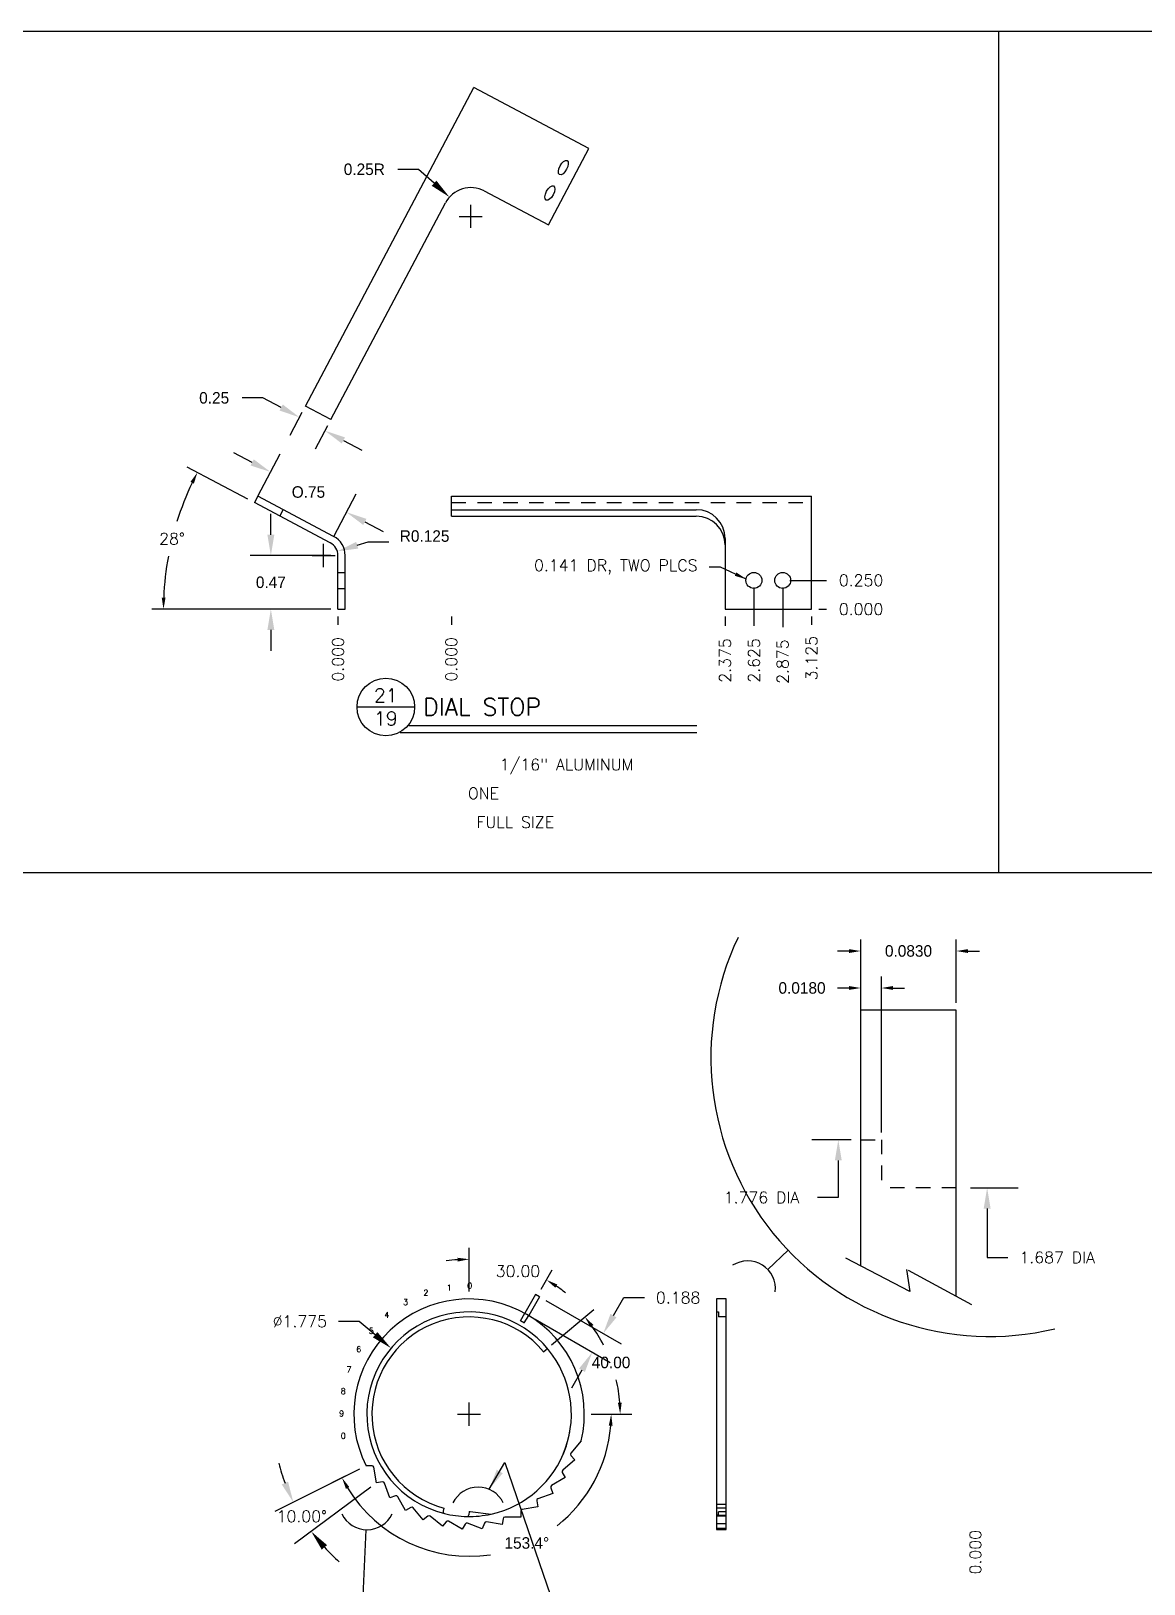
# Model space of a CAD drawing. Extents: x 0 to 33, y -2.3 to 21.
# Drawn here: x 13.04 to 22.7, y 7.53 to 21 of the extents above; entities that cross this region are included whole.
import ezdxf
from ezdxf.enums import TextEntityAlignment as Align

# ---------------------------------------------------------------- set-up
doc = ezdxf.new("R2010")
doc.units = 0
doc.header["$MEASUREMENT"] = 0
doc.linetypes.add('HIDDEN2', pattern=[0.1875, 0.125, -0.0625])
doc.linetypes.add('PHANTOM2', pattern=[1.25, 0.625, -0.125, 0.125, -0.125, 0.125, -0.125])
doc.layers.get('0').update_dxf_attribs({"linetype": 'CONTINUOUS'})
doc.layers.get('DEFPOINTS').update_dxf_attribs({"linetype": 'CONTINUOUS'})
for name, color, linetype in [('BORDER', 5, 'CONTINUOUS'), ('DIM', 1, 'CONTINUOUS'), ('HATCH', 2, 'CONTINUOUS'), ('HIDDEN2', 6, 'HIDDEN2'), ('NFSECTION', 6, 'PHANTOM2'), ('OBJECT', 3, 'CONTINUOUS'), ('TEXT', 1, 'CONTINUOUS')]:
    doc.layers.add(name, color=color, linetype=linetype)
doc.styles.add('ROMANS', font='romans')
doc.styles.add('SIMPLEX', font='SIMPLEX')
doc.dimstyles.get("Standard").update_dxf_attribs({"dimtxt": 0.1, "dimasz": 0.1, "dimexe": 0.1, "dimexo": 0.063, "dimgap": 0.1, "dimtad": 0, "dimtih": 1, "dimtoh": 1, "dimdec": 3, "dimlfac": 0.1, "dimzin": 0, "dimdsep": 46, "dimtxsty": 'SIMPLEX', "dimcen": 0.05, "dimclrd": 1, "dimclre": 1, "dimclrt": 1, "dimadec": 0, "dimazin": 0, "dimtfac": 0.8, "dimtdec": 3, "dimtofl": 0, "dimtmove": 2, "dimatfit": 3, "dimfxl": 1, "dimtolj": 1, "dimtzin": 0, "dimarcsym": 0})
doc.dimstyles.new('STANDARD$2', dxfattribs={"dimtxt": 0.1, "dimasz": 0.1, "dimexe": 0.1, "dimexo": 0.063, "dimgap": 0.1, "dimtad": 0, "dimtih": 1, "dimtoh": 1, "dimdec": 3, "dimzin": 0, "dimdsep": 46, "dimtxsty": 'SIMPLEX', "dimcen": 0.05, "dimclrd": 1, "dimclre": 1, "dimclrt": 1, "dimadec": 3, "dimazin": 0, "dimtfac": 0.8, "dimtdec": 3, "dimtofl": 0, "dimtmove": 2, "dimatfit": 3, "dimfxl": 1, "dimtolj": 1, "dimtzin": 0, "dimarcsym": 0})
doc.dimstyles.new('STANDARD$6', dxfattribs={"dimtxt": 0.1, "dimasz": 0.1, "dimexe": 0.1, "dimexo": 0.063, "dimgap": 0.1, "dimtad": 0, "dimtih": 1, "dimtoh": 1, "dimdec": 3, "dimzin": 0, "dimdsep": 46, "dimtxsty": 'SIMPLEX', "dimcen": 0.05, "dimclrd": 1, "dimclre": 1, "dimclrt": 1, "dimadec": 0, "dimazin": 0, "dimtfac": 0.8, "dimtdec": 3, "dimtofl": 0, "dimtmove": 2, "dimatfit": 3, "dimfxl": 1, "dimtolj": 1, "dimtzin": 0, "dimarcsym": 0})
doc.dimstyles.new('STANDARD$7', dxfattribs={"dimtxt": 0.1, "dimasz": 0.1, "dimexe": 0.1, "dimexo": 0.063, "dimgap": 0.1, "dimtad": 0, "dimtih": 1, "dimtoh": 1, "dimdec": 3, "dimzin": 0, "dimdsep": 46, "dimtxsty": 'SIMPLEX', "dimcen": 0.05, "dimclrd": 1, "dimclre": 1, "dimclrt": 1, "dimadec": 0, "dimazin": 0, "dimtfac": 0.8, "dimtdec": 3, "dimtofl": 0, "dimtmove": 2, "dimatfit": 3, "dimfxl": 1, "dimtolj": 1, "dimtzin": 0, "dimarcsym": 0})

# ---------------------------------------------------------------- blocks, each defined once
blk = doc.blocks.new('*D35')
at = {"color": 1, "linetype": 'ByBlock', "transparency": 16777216}
for p, q in [((17.898, 9.001), (18.172, 9.001)), ((15.888, 8.525), (15.647, 8.404))]:
    blk.add_line(p, q, dxfattribs=at)
for start, end in [(308.2901, 355.3514), (211.2469, 278.6276)]:
    blk.add_arc((16.839, 9.001), 1.233, start, end, dxfattribs=at)
for points in [[(18.051, 8.902), (18.084, 8.9), (18.072, 9.001)], [(15.77, 8.353), (15.799, 8.369), (15.736, 8.449)]]:
    blk.add_solid(points, dxfattribs=at)
at = {"layer": 'DEFPOINTS', "color": 0, "linetype": 'ByBlock', "transparency": 16777216}
for p in [(16.839, 9.001), (16.839, 9.001), (17.835, 9.001), (15.945, 8.553), (16.577, 7.796)]:
    blk.add_point(p, dxfattribs=at)
at = {"color": 1, "linetype": 'ByBlock', "transparency": 16777216, "insert": (17.34, 7.883), "char_height": 0.1, "attachment_point": 5}
blk.add_mtext('\\A1;{153.4°}', dxfattribs=at)
blk = doc.blocks.new('*D6')
at = {"color": 1, "linetype": 'ByBlock', "transparency": 16777216}
for p, q in [((50.541, 8.525), (49.805, 8.157)), ((50.638, 8.367), (49.977, 7.877))]:
    blk.add_line(p, q, dxfattribs=at)
for start, end in [(194.476, 200.5228), (222.6163, 228.663)]:
    blk.add_arc((51.492, 9.001), 1.706, start, end, dxfattribs=at)
for points in [[(49.921, 8.415), (49.866, 8.391), (49.966, 8.238)], [(50.213, 7.826), (50.259, 7.865), (50.121, 7.984)]]:
    blk.add_solid(points, dxfattribs=at)
at = {"layer": 'DEFPOINTS', "color": 0, "linetype": 'ByBlock', "transparency": 16777216}
for p in [(51.492, 9.001), (51.492, 9.001), (50.597, 8.554), (50.689, 8.405), (50.013, 8.15)]:
    blk.add_point(p, dxfattribs=at)
at = {"color": 1, "linetype": 'ByBlock', "transparency": 16777216, "style": 'SIMPLEX'}
blk.add_text('10.00%%d', height=0.1, dxfattribs=at).set_placement((50.04, 8.114), align=Align.MIDDLE_CENTER)
blk = doc.blocks.new('*D4')
at = {"color": 1, "linetype": 'ByBlock', "transparency": 16777216}
for p, q in [((50.539, 9.806), (50.359, 9.806)), ((50.676, 9.69), (50.539, 9.806)), ((51.492, 8.901), (51.492, 9.101)), ((51.392, 9.001), (51.592, 9.001))]:
    blk.add_line(p, q, dxfattribs=at)
blk.add_solid([(50.657, 9.667), (50.696, 9.713), (50.814, 9.574)], dxfattribs=at)
at = {"layer": 'DEFPOINTS', "color": 0, "linetype": 'ByBlock', "transparency": 16777216}
for p in [(50.814, 9.574), (52.169, 8.428)]:
    blk.add_point(p, dxfattribs=at)
at = {"color": 1, "linetype": 'ByBlock', "transparency": 16777216, "style": 'SIMPLEX'}
blk.add_text('%%c1.775', height=0.1, dxfattribs=at).set_placement((50.023, 9.806), align=Align.MIDDLE_CENTER)
blk = doc.blocks.new('*D41')
at = {"color": 1, "linetype": 'ByBlock', "transparency": 16777216}
for p, q in [((17.555, 9.602), (17.92, 9.908)), ((17.921, 9.001), (18.25, 9.001))]:
    blk.add_line(p, q, dxfattribs=at)
for start, end in [(27.1532, 35.631), (4.3689, 13.1599)]:
    blk.add_arc((16.839, 9.001), 1.312, start, end, dxfattribs=at)
for points in [[(17.892, 9.755), (17.918, 9.775), (17.844, 9.844)], [(18.163, 9.101), (18.13, 9.1), (18.15, 9.001)]]:
    blk.add_solid(points, dxfattribs=at)
at = {"layer": 'DEFPOINTS', "color": 0, "linetype": 'ByBlock', "transparency": 16777216}
for p in [(17.485, 9.543), (17.507, 9.561), (18.115, 9.303), (16.939, 9.001), (17.858, 9.001)]:
    blk.add_point(p, dxfattribs=at)
at = {"color": 1, "linetype": 'ByBlock', "transparency": 16777216, "insert": (18.071, 9.449), "char_height": 0.1, "attachment_point": 5}
blk.add_mtext('\\A1;{40.00}', dxfattribs=at)
blk = doc.blocks.new('*D5')
at = {"color": 1, "linetype": 'ByBlock', "transparency": 16777216}
for p, q in [((52.157, 9.988), (52.811, 9.61)), ((52.745, 9.856), (52.835, 10.012)), ((52.835, 10.012), (53.015, 10.012)), ((52.064, 9.825), (52.717, 9.448)), ((52.471, 9.382), (52.381, 9.226))]:
    blk.add_line(p, q, dxfattribs=at)
for points in [[(52.719, 9.871), (52.771, 9.841), (52.655, 9.7)], [(52.446, 9.397), (52.497, 9.367), (52.561, 9.538)]]:
    blk.add_solid(points, dxfattribs=at)
at = {"layer": 'DEFPOINTS', "color": 0, "linetype": 'ByBlock', "transparency": 16777216}
for p in [(52.103, 10.019), (52.009, 9.857), (52.655, 9.7)]:
    blk.add_point(p, dxfattribs=at)
at = {"color": 1, "linetype": 'ByBlock', "transparency": 16777216, "style": 'SIMPLEX'}
blk.add_text('0.188', height=0.1, dxfattribs=at).set_placement((53.306, 10.012), align=Align.MIDDLE_CENTER)
blk = doc.blocks.new('*D42')
at = {"color": 1, "linetype": 'ByBlock', "transparency": 16777216}
for p, q in [((16.839, 10.064), (16.839, 10.445)), ((17.464, 10.084), (17.561, 10.252))]:
    blk.add_line(p, q, dxfattribs=at)
for start, end in [(94.2626, 98.5251), (51.4749, 55.7374)]:
    blk.add_arc((16.839, 9.001), 1.344, start, end, dxfattribs=at)
for points in [[(16.738, 10.358), (16.739, 10.325), (16.839, 10.345)], [(17.587, 10.098), (17.605, 10.126), (17.511, 10.165)]]:
    blk.add_solid(points, dxfattribs=at)
at = {"layer": 'DEFPOINTS', "color": 0, "linetype": 'ByBlock', "transparency": 16777216}
for p in [(17.072, 10.325), (16.839, 10.001), (17.432, 10.029), (16.839, 9.001), (16.839, 9.001)]:
    blk.add_point(p, dxfattribs=at)
at = {"color": 1, "linetype": 'ByBlock', "transparency": 16777216, "insert": (17.263, 10.242), "char_height": 0.1, "attachment_point": 5, "style": 'SIMPLEX'}
blk.add_mtext('\\A1;30.00', dxfattribs=at)
blk = doc.blocks.new('P-TITLE')
at = {"layer": 'OBJECT'}
for p, q in [((-1.562, -0.638), (-1.062, -0.638)), ((-1.113, -0.8), (1.387, -0.8)), ((1.387, -0.862), (-1.188, -0.862))]:
    blk.add_line(p, q, dxfattribs=at)
blk.add_circle((-1.312, -0.638), 0.25, dxfattribs=at)
at = {"layer": 'OBJECT', "style": 'ROMANS'}
for tag, p in [('NO.', (-1.312, -0.538)), ('PAGE', (-1.312, -0.738))]:
    blk.add_attdef(tag, text='', height=0.12, dxfattribs=at).set_placement(p, align=Align.MIDDLE)
for tag, p, height in [('DESCRIPTION', (-0.988, -0.712), 0.15), ('MATERIAL', (-0.325, -1.188), 0.1), ('#_REQUIRED', (-0.6, -1.438), 0.1), ('SCALE', (-0.525, -1.688), 0.1)]:
    blk.add_attdef(tag, p, '', height=height, dxfattribs=at)
at = {"layer": 'OBJECT', "style": 'ROMANS', "flags": 2}
for tag, p in [('MATERIAL:', (-1.163, -1.188)), ('REQD:', (-1.163, -1.438)), ('SCALE:', (-1.163, -1.688))]:
    blk.add_attdef(tag, p, '', height=0.1, dxfattribs=at)
blk = doc.blocks.new('*D23')
at = {"color": 1, "linetype": 'ByBlock', "transparency": 16777216}
blk.add_line((29.033, 25.955), (29.033, 25.613), dxfattribs=at)
at = {"layer": 'DEFPOINTS', "color": 0, "linetype": 'ByBlock', "transparency": 16777216}
for p in [(29.033, 26.018), (26.158, 25.768), (29.033, 25.613)]:
    blk.add_point(p, dxfattribs=at)
at = {"color": 1, "linetype": 'ByBlock', "transparency": 16777216, "insert": (29.033, 25.313), "char_height": 0.1, "attachment_point": 5, "rotation": 90, "style": 'SIMPLEX'}
blk.add_mtext('\\A1;2.875', dxfattribs=at)
blk = doc.blocks.new('*D22')
at = {"color": 1, "linetype": 'ByBlock', "transparency": 16777216}
blk.add_line((28.783, 25.955), (28.783, 25.623), dxfattribs=at)
at = {"layer": 'DEFPOINTS', "color": 0, "linetype": 'ByBlock', "transparency": 16777216}
for p in [(28.783, 26.018), (26.158, 25.768), (28.783, 25.623)]:
    blk.add_point(p, dxfattribs=at)
at = {"color": 1, "linetype": 'ByBlock', "transparency": 16777216, "insert": (28.783, 25.323), "char_height": 0.1, "attachment_point": 5, "rotation": 90, "style": 'SIMPLEX'}
blk.add_mtext('\\A1;2.625', dxfattribs=at)
blk = doc.blocks.new('*D15')
at = {"color": 1, "linetype": 'ByBlock', "transparency": 16777216}
blk.add_line((29.047, 25.768), (29.114, 25.768), dxfattribs=at)
at = {"layer": 'DEFPOINTS', "color": 0, "linetype": 'ByBlock', "transparency": 16777216}
for p in [(25.859, 25.768), (28.984, 25.768), (29.114, 25.768)]:
    blk.add_point(p, dxfattribs=at)
at = {"color": 1, "linetype": 'ByBlock', "transparency": 16777216, "insert": (29.414, 25.768), "char_height": 0.1, "attachment_point": 5, "style": 'SIMPLEX'}
blk.add_mtext('\\A1;0.000', dxfattribs=at)
blk = doc.blocks.new('*D16')
at = {"color": 1, "linetype": 'ByBlock', "transparency": 16777216}
blk.add_line((28.797, 26.018), (29.114, 26.018), dxfattribs=at)
at = {"layer": 'DEFPOINTS', "color": 0, "linetype": 'ByBlock', "transparency": 16777216}
for p in [(28.734, 26.018), (29.114, 26.018), (25.859, 25.768)]:
    blk.add_point(p, dxfattribs=at)
at = {"color": 1, "linetype": 'ByBlock', "transparency": 16777216, "insert": (29.414, 26.018), "char_height": 0.1, "attachment_point": 5, "style": 'SIMPLEX'}
blk.add_mtext('\\A1;0.250', dxfattribs=at)
blk = doc.blocks.new('*D18')
at = {"color": 1, "linetype": 'ByBlock', "transparency": 16777216}
blk.add_line((28.234, 25.705), (28.234, 25.623), dxfattribs=at)
at = {"layer": 'DEFPOINTS', "color": 0, "linetype": 'ByBlock', "transparency": 16777216}
for p in [(25.859, 25.768), (28.234, 25.768), (28.234, 25.623)]:
    blk.add_point(p, dxfattribs=at)
at = {"color": 1, "linetype": 'ByBlock', "transparency": 16777216, "insert": (28.234, 25.323), "char_height": 0.1, "attachment_point": 5, "rotation": 90, "style": 'SIMPLEX'}
blk.add_mtext('\\A1;2.375', dxfattribs=at)
blk = doc.blocks.new('*D19')
at = {"color": 1, "linetype": 'ByBlock', "transparency": 16777216}
blk.add_line((28.984, 25.705), (28.984, 25.633), dxfattribs=at)
at = {"layer": 'DEFPOINTS', "color": 0, "linetype": 'ByBlock', "transparency": 16777216}
for p in [(25.859, 25.768), (28.984, 25.768), (28.984, 25.633)]:
    blk.add_point(p, dxfattribs=at)
at = {"color": 1, "linetype": 'ByBlock', "transparency": 16777216, "insert": (28.984, 25.343), "char_height": 0.1, "attachment_point": 5, "rotation": 90, "style": 'SIMPLEX'}
blk.add_mtext('\\A1;3.125', dxfattribs=at)
blk = doc.blocks.new('*D21')
at = {"color": 1, "linetype": 'ByBlock', "transparency": 16777216}
for p, q in [((25.048, 26.134), (25.048, 26.334)), ((25.34, 26.323), (25.436, 26.352)), ((25.436, 26.352), (25.616, 26.352)), ((24.948, 26.234), (25.148, 26.234))]:
    blk.add_line(p, q, dxfattribs=at)
blk.add_solid([(25.331, 26.351), (25.349, 26.294), (25.168, 26.27)], dxfattribs=at)
at = {"layer": 'DEFPOINTS', "color": 0, "linetype": 'ByBlock', "transparency": 16777216}
for p in [(25.168, 26.27), (25.048, 26.234)]:
    blk.add_point(p, dxfattribs=at)
at = {"color": 1, "linetype": 'ByBlock', "transparency": 16777216, "insert": (25.925, 26.402), "char_height": 0.1, "attachment_point": 5}
blk.add_mtext('\\A1;R0.125', dxfattribs=at)
blk = doc.blocks.new('*D24')
at = {"color": 1, "linetype": 'ByBlock', "transparency": 16777216}
for p, q in [((24.591, 26.414), (24.591, 26.594)), ((25.11, 26.234), (24.411, 26.234)), ((25.11, 25.768), (24.411, 25.768)), ((24.591, 25.588), (24.591, 25.408))]:
    blk.add_line(p, q, dxfattribs=at)
for points in [[(24.561, 26.414), (24.621, 26.414), (24.591, 26.234)], [(24.561, 25.588), (24.621, 25.588), (24.591, 25.768)]]:
    blk.add_solid(points, dxfattribs=at)
at = {"layer": 'DEFPOINTS', "color": 0, "linetype": 'ByBlock', "transparency": 16777216}
for p in [(25.173, 26.234), (24.591, 25.768), (25.173, 25.768)]:
    blk.add_point(p, dxfattribs=at)
at = {"color": 1, "linetype": 'ByBlock', "transparency": 16777216, "insert": (24.591, 26.001), "char_height": 0.1, "attachment_point": 5}
blk.add_mtext('\\A1;{0.47}', dxfattribs=at)
blk = doc.blocks.new('*D20')
at = {"color": 1, "linetype": 'ByBlock', "transparency": 16777216}
blk.add_line((25.173, 25.705), (25.173, 25.633), dxfattribs=at)
at = {"layer": 'DEFPOINTS', "color": 0, "linetype": 'ByBlock', "transparency": 16777216}
for p in [(25.173, 25.768), (25.173, 25.768), (25.173, 25.633)]:
    blk.add_point(p, dxfattribs=at)
at = {"color": 1, "linetype": 'ByBlock', "transparency": 16777216, "insert": (25.173, 25.333), "char_height": 0.1, "attachment_point": 5, "rotation": 90, "style": 'SIMPLEX'}
blk.add_mtext('\\A1;0.000', dxfattribs=at)
blk = doc.blocks.new('*D14')
at = {"color": 1, "linetype": 'ByBlock', "transparency": 16777216}
for p, q in [((24.392, 26.722), (23.865, 27.001)), ((25.11, 25.768), (23.559, 25.768))]:
    blk.add_line(p, q, dxfattribs=at)
for start, end in [(154.3933, 162.5502), (169.5328, 177.7425)]:
    blk.add_arc((26.197, 25.768), 2.538, start, end, dxfattribs=at)
for points in [[(23.893, 26.872), (23.923, 26.857), (23.953, 26.954)], [(23.677, 25.868), (23.644, 25.868), (23.659, 25.768)]]:
    blk.add_solid(points, dxfattribs=at)
at = {"layer": 'DEFPOINTS', "color": 0, "linetype": 'ByBlock', "transparency": 16777216}
for p in [(24.448, 26.693), (23.791, 26.576), (25.107, 26.344), (25.173, 25.768), (25.236, 25.768)]:
    blk.add_point(p, dxfattribs=at)
at = {"color": 1, "linetype": 'ByBlock', "transparency": 16777216, "insert": (23.733, 26.379), "char_height": 0.1, "attachment_point": 5, "style": 'SIMPLEX'}
blk.add_mtext('\\A1;28°', dxfattribs=at)
blk = doc.blocks.new('*D27')
at = {"color": 1, "linetype": 'ByBlock', "transparency": 16777216}
for p, q in [((24.521, 27.601), (24.341, 27.601)), ((24.68, 27.517), (24.521, 27.601)), ((24.861, 27.475), (24.755, 27.274)), ((25.083, 27.358), (24.976, 27.157)), ((25.22, 27.232), (25.379, 27.148))]:
    blk.add_line(p, q, dxfattribs=at)
for points in [[(24.694, 27.544), (24.666, 27.491), (24.839, 27.433)], [(25.234, 27.259), (25.206, 27.206), (25.06, 27.316)]]:
    blk.add_solid(points, dxfattribs=at)
at = {"layer": 'DEFPOINTS', "color": 0, "linetype": 'ByBlock', "transparency": 16777216}
for p in [(24.891, 27.531), (24.839, 27.433), (25.112, 27.414)]:
    blk.add_point(p, dxfattribs=at)
at = {"color": 1, "linetype": 'ByBlock', "transparency": 16777216, "insert": (24.099, 27.601), "char_height": 0.1, "attachment_point": 5}
blk.add_mtext('\\A1;{0.25}', dxfattribs=at)
blk = doc.blocks.new('*D25')
at = {"color": 1, "linetype": 'ByBlock', "transparency": 16777216}
for p, q in [((24.429, 27.042), (24.27, 27.126)), ((24.477, 26.748), (24.672, 27.117)), ((25.136, 26.4), (25.331, 26.769)), ((25.406, 26.525), (25.565, 26.441))]:
    blk.add_line(p, q, dxfattribs=at)
for points in [[(24.443, 27.068), (24.415, 27.015), (24.588, 26.958)], [(25.42, 26.552), (25.392, 26.499), (25.247, 26.609)]]:
    blk.add_solid(points, dxfattribs=at)
at = {"layer": 'DEFPOINTS', "color": 0, "linetype": 'ByBlock', "transparency": 16777216}
for p in [(24.588, 26.958), (24.448, 26.693), (25.107, 26.344)]:
    blk.add_point(p, dxfattribs=at)
at = {"color": 1, "linetype": 'ByBlock', "transparency": 16777216, "insert": (24.917, 26.784), "char_height": 0.1, "attachment_point": 5}
blk.add_mtext('\\A1;{O.75}', dxfattribs=at)
blk = doc.blocks.new('*D17')
at = {"color": 1, "linetype": 'ByBlock', "transparency": 16777216}
blk.add_line((25.859, 25.705), (25.859, 25.633), dxfattribs=at)
at = {"layer": 'DEFPOINTS', "color": 0, "linetype": 'ByBlock', "transparency": 16777216}
for p in [(25.859, 25.768), (25.859, 25.768), (25.859, 25.633)]:
    blk.add_point(p, dxfattribs=at)
at = {"color": 1, "linetype": 'ByBlock', "transparency": 16777216, "insert": (25.859, 25.333), "char_height": 0.1, "attachment_point": 5, "rotation": 90, "style": 'SIMPLEX'}
blk.add_mtext('\\A1;0.000', dxfattribs=at)
blk = doc.blocks.new('*D26')
at = {"color": 1, "linetype": 'ByBlock', "transparency": 16777216}
for p, q in [((25.873, 29.584), (25.693, 29.584)), ((26.007, 29.464), (25.873, 29.584)), ((26.326, 29.076), (26.326, 29.276)), ((26.226, 29.176), (26.426, 29.176))]:
    blk.add_line(p, q, dxfattribs=at)
blk.add_solid([(26.027, 29.486), (25.987, 29.441), (26.141, 29.343)], dxfattribs=at)
at = {"layer": 'DEFPOINTS', "color": 0, "linetype": 'ByBlock', "transparency": 16777216}
for p in [(26.141, 29.343), (26.326, 29.176)]:
    blk.add_point(p, dxfattribs=at)
at = {"color": 1, "linetype": 'ByBlock', "transparency": 16777216, "insert": (25.402, 29.584), "char_height": 0.1, "attachment_point": 5}
blk.add_mtext('\\A1;{0.25R}', dxfattribs=at)
blk = doc.blocks.new('*D45')
at = {"color": 1, "linetype": 'ByBlock', "transparency": 16777216}
for p, q in [((20.237, 11.445), (20.237, 12.798)), ((20.417, 11.445), (20.417, 12.798)), ((20.137, 12.698), (20.037, 12.698)), ((20.517, 12.698), (20.617, 12.698))]:
    blk.add_line(p, q, dxfattribs=at)
for points in [[(20.137, 12.715), (20.137, 12.682), (20.237, 12.698)], [(20.517, 12.715), (20.517, 12.682), (20.417, 12.698)]]:
    blk.add_solid(points, dxfattribs=at)
at = {"layer": 'DEFPOINTS', "color": 0, "linetype": 'ByBlock', "transparency": 16777216}
for p in [(20.237, 12.698), (20.237, 11.382), (20.417, 11.382)]:
    blk.add_point(p, dxfattribs=at)
at = {"color": 1, "linetype": 'ByBlock', "transparency": 16777216, "insert": (19.728, 12.698), "char_height": 0.1, "attachment_point": 5}
blk.add_mtext('\\A1;0.0180', dxfattribs=at)
blk = doc.blocks.new('*D46')
at = {"color": 1, "linetype": 'ByBlock', "transparency": 16777216}
for p, q in [((20.237, 12.57), (20.237, 13.119)), ((21.067, 12.57), (21.067, 13.119)), ((20.137, 13.019), (20.037, 13.019)), ((21.167, 13.019), (21.267, 13.019))]:
    blk.add_line(p, q, dxfattribs=at)
for points in [[(20.137, 13.035), (20.137, 13.002), (20.237, 13.019)], [(21.167, 13.035), (21.167, 13.002), (21.067, 13.019)]]:
    blk.add_solid(points, dxfattribs=at)
at = {"layer": 'DEFPOINTS', "color": 0, "linetype": 'ByBlock', "transparency": 16777216}
for p in [(21.067, 13.019), (20.237, 12.507), (21.067, 12.507)]:
    blk.add_point(p, dxfattribs=at)
at = {"color": 1, "linetype": 'ByBlock', "transparency": 16777216, "insert": (20.652, 13.019), "char_height": 0.1, "attachment_point": 5}
blk.add_mtext('\\A1;0.0830', dxfattribs=at)
blk = doc.blocks.new('JUNK')
at = {"layer": 'HIDDEN2'}
blk.add_line((26.1577, 26.6926), (29.2827, 26.6926), dxfattribs=at)
at = {"layer": 'OBJECT'}
for p, q in [((24.8909, 27.5308), (26.3514, 30.2935)), ((27.3493, 29.7659), (26.3514, 30.2935)), ((26.9988, 29.1029), (27.3493, 29.7659)), ((26.4431, 29.3966), (26.9988, 29.1029)), ((25.1121, 27.4138), (26.1052, 29.2925)), ((25.1121, 27.4138), (24.8909, 27.5308)), ((24.4769, 26.7479), (24.4477, 26.6926)), ((25.1066, 26.3443), (24.4477, 26.6926)), ((25.1358, 26.3995), (24.4769, 26.7479)), ((26.1577, 26.7479), (29.2827, 26.7479)), ((26.1577, 26.7479), (29.2827, 26.7479)), ((26.1577, 26.5758), (26.1577, 26.7479)), ((29.2827, 25.7679), (29.2827, 26.7479)), ((24.6688, 26.5758), (24.698, 26.631)), ((26.1577, 26.631), (28.2827, 26.631)), ((26.1577, 26.5758), (28.2827, 26.5758)), ((28.5327, 26.381), (28.5327, 25.7679)), ((25.1732, 25.7679), (25.1732, 26.2338)), ((25.2357, 25.7679), (25.2357, 26.2338)), ((25.1732, 26.0869), (25.2357, 26.0869)), ((25.1732, 25.9489), (25.2357, 25.9489)), ((25.1732, 25.7679), (25.2357, 25.7679)), ((28.5327, 25.7679), (29.2827, 25.7679))]:
    blk.add_line(p, q, dxfattribs=at)
for centre in [(28.7827, 26.0179), (29.0327, 26.0179)]:
    blk.add_circle(centre, 0.069, dxfattribs=at)
for centre, radius, start, end in [((26.3263, 29.1756), 0.25, 62.13577, 152.13577), ((28.2827, 26.381), 0.25, 0, 90), ((28.2827, 26.3258), 0.25, 0, 90), ((25.0482, 26.2338), 0.125, 0, 62.13577), ((25.0482, 26.2338), 0.1875, 0, 62.13577)]:
    blk.add_arc(centre, radius, start, end, dxfattribs=at)
for centre in [(27.1292, 29.5995), (27.0123, 29.3785)]:
    blk.add_ellipse(centre, major_axis=(-0.0322, -0.061), ratio=0.467378, dxfattribs=at)
ref = blk.add_blockref('P-TITLE', (26.9008, 25.5578), dxfattribs=at)
ref.add_attrib('SCALE', 'FULL SIZE', (26.3758, 23.8703), dxfattribs={"height": 0.1, "style": 'ROMANS'})
ref.add_attrib('#_REQUIRED', 'ONE', (26.3008, 24.1198), dxfattribs={"height": 0.1, "style": 'ROMANS'})
ref.add_attrib('MATERIAL', '1/16" ALUMINUM', (26.5758, 24.3703), dxfattribs={"height": 0.1, "style": 'ROMANS'})
ref.add_attrib('NO.', '21', dxfattribs={"height": 0.12, "style": 'ROMANS'}).set_placement((25.5883, 25.0203), align=Align.MIDDLE)
ref.add_attrib('DESCRIPTION', 'DIAL STOP', (25.9133, 24.8453), dxfattribs={"height": 0.15, "style": 'ROMANS'})
ref.add_attrib('PAGE', '19', dxfattribs={"height": 0.12, "style": 'ROMANS'}).set_placement((25.5883, 24.8203), align=Align.MIDDLE)
at = {"layer": 'OBJECT', "color": 1, "insert": (28.2937, 26.1333), "char_height": 0.1, "attachment_point": 6, "style": 'SIMPLEX'}
blk.add_mtext('{0.141 DR, TWO PLCS}', dxfattribs=at)
at = {"layer": 'OBJECT'}
dim = blk.add_radius_dim(center=(26.3263, 29.1756), mpoint=(26.1407, 29.3431), text='{0.25R}', dimstyle='STANDARD', dxfattribs=at)
dim.commit()
dim.dimension.update_dxf_attribs({"geometry": '*D26', "text_midpoint": (25.4018, 29.5844)})
for p1, p2, distance, text, picture, middle in [((25.1121, 27.4138), (24.8909, 27.5308), 0.1104, '{0.25}', '*D27', (24.0993, 27.6014)), ((25.1066, 26.3443), (24.4477, 26.6926), -0.3, '{O.75}', '*D25', (24.9174, 26.7837))]:
    dim = blk.add_aligned_dim(p1=p1, p2=p2, distance=distance, text=text, dimstyle='STANDARD', dxfattribs=at)
    dim.commit()
    dim.dimension.update_dxf_attribs({"geometry": picture, "text_midpoint": middle})
dim = blk.add_angular_dim_2l(base=(23.72101, 26.32683), line1=((25.10661, 26.34429), (24.44774, 26.69262)), line2=((25.17319, 25.76791), (25.23569, 25.76791)), dimstyle='STANDARD$2', dxfattribs=at)
dim.commit()
dim.dimension.update_dxf_attribs({"geometry": '*D14', "text_midpoint": (23.73338, 26.37903)})
dim = blk.add_linear_dim(base=(24.5913, 25.7679), p1=(25.1732, 26.2338), p2=(25.1732, 25.7679), angle=90, text='{0.47}', dimstyle='STANDARD', dxfattribs=at)
dim.commit()
dim.dimension.update_dxf_attribs({"geometry": '*D24', "text_midpoint": (24.5913, 26.0008)})
dim = blk.add_radius_dim(center=(25.0481895, 26.2337826), mpoint=(25.1677783, 26.2701626), dimstyle='STANDARD', dxfattribs=at)
dim.commit()
dim.dimension.update_dxf_attribs({"geometry": '*D21', "text_midpoint": (25.9254106, 26.4017732), "dimtype": 132})
for feature_location, offset, dtype, origin, picture, middle, set_off in [((29.0327, 26.0179), (0.3802, 0), 0, (26.1577, 25.7679), '*D16', (29.7129, 26.0179), (0.2985, 0)), ((26.1577428883, 25.7679145742), (0, -0.1346009508), 1, (26.1577428883, 25.7679145742), '*D17', (26.1577428883, 25.3333136233), (0.2985454071, 0)), ((29.2827428883, 25.7679145742), (0.1301835073, 0), 0, (26.1577428883, 25.7679145742), '*D15', (29.7129263956, 25.7679145742), (0.2985454071, 0)), ((28.5327, 25.7679), (0, -0.1445), 1, (26.1577, 25.7679), '*D18', (28.5327, 25.3234), (0.2985, 0)), ((29.2827, 25.7679), (0, -0.1346), 1, (26.1577, 25.7679), '*D19', (29.2827, 25.3428), (0.2985, 0))]:
    dim = blk.add_ordinate_dim(feature_location=feature_location, offset=offset, dtype=dtype, origin=origin, dimstyle='STANDARD$6', dxfattribs=at)
    dim.commit()
    dim.dimension.update_dxf_attribs({"geometry": picture, "text_midpoint": middle, "insert": set_off})
for feature_location, offset, origin, picture, middle in [((29.0327, 26.0179), (0, -0.4045), (26.1577, 25.7679), '*D23', (29.0327, 25.3134)), ((28.7827, 26.0179), (0, -0.3945), (26.1577, 25.7679), '*D22', (28.7827, 25.3234)), ((25.1731894717, 25.7679145742), (0, -0.1346009508), (25.1731894717, 25.7679145742), '*D20', (25.1731894717, 25.3333136233))]:
    dim = blk.add_ordinate_dim(feature_location=feature_location, offset=offset, dtype=1, origin=origin, dimstyle='STANDARD$6', dxfattribs=at)
    dim.commit()
    dim.dimension.update_dxf_attribs({"geometry": picture, "text_midpoint": middle})
at = {"layer": 'OBJECT', "color": 1, "annotation_type": 0, "has_hookline": 1, "hookline_direction": 1}
blk.add_leader([(28.7147, 26.0296), (28.4937, 26.1333), (28.3937, 26.1333)], dimstyle='STANDARD$7', dxfattribs=at)

msp = doc.modelspace()

# ---------------------------------------------------------------- linework, layer by layer
at = {"layer": 'BORDER'}
for p, q in [((0, 21), (33, 21)), ((21.43593, 13.70004), (21.43593, 21)), ((0, 13.70004), (21.43593, 13.70004)), ((21.43593, 13.70004), (23.23971, 13.70004))]:
    msp.add_line(p, q, dxfattribs=at)
at = {"layer": 'DIM'}
for p, q in [((20.15486, 11.38203), (19.81304, 11.38203)), ((21.18907, 10.96453), (21.60502, 10.96453)), ((19.60648, 10.42341), (19.43091, 10.25578)), ((15.94262, 7.99824), (15.91133, 7.29646))]:
    msp.add_line(p, q, dxfattribs=at)
at = {"layer": 'DIM', "color": 1}
for p, q in [((20.04278, 11.20203), (20.04278, 10.881)), ((20.04278, 10.881), (19.86278, 10.881)), ((21.33444, 10.78453), (21.33444, 10.36057)), ((21.33444, 10.36057), (21.51444, 10.36057)), ((17.01223, 8.34932), (17.14952, 8.58031)), ((17.14952, 8.58031), (18.29269, 5.24891))]:
    msp.add_line(p, q, dxfattribs=at)
for points in [[(20.07278, 11.20203), (20.01278, 11.20203), (20.04278, 11.38203)], [(21.36444, 10.78453), (21.30444, 10.78453), (21.33444, 10.96453)], [(17.13053, 8.48826), (17.07907, 8.51912), (17.01223, 8.34932)]]:
    msp.add_solid(points, dxfattribs=at)
at = {"layer": 'HIDDEN2'}
for p, q in [((20.23655, 11.38203), (20.41655, 11.38203)), ((20.41655, 11.38203), (20.41655, 10.96453)), ((21.06655, 10.96453), (20.41655, 10.96453)), ((17.28501, 9.81075), (17.32143, 9.87684)), ((17.31704, 9.79226), (17.35607, 9.85684)), ((18.98659, 9.88832), (19.00459, 9.88832)), ((19.00459, 9.88832), (19.00459, 9.84657)), ((19.06959, 9.84657), (19.00459, 9.84657)), ((19.00459, 8.12582), (18.98659, 8.12582)), ((19.00459, 8.12582), (19.00459, 8.15507)), ((19.06959, 8.15507), (19.00459, 8.15507))]:
    msp.add_line(p, q, dxfattribs=at)
msp.add_arc((16.83875, 9.00082), 0.92474, 58.854208, 61.145733, dxfattribs=at)
at = {"layer": 'NFSECTION'}
for p, q in [((20.66409, 10.066), (20.09812, 10.35983)), ((21.20066, 9.94847), (20.63469, 10.25699)), ((20.63469, 10.25699), (20.66409, 10.066))]:
    msp.add_line(p, q, dxfattribs=at)
at = {"layer": 'OBJECT'}
for p, q in [((20.23655, 12.50703), (20.23655, 10.28797)), ((21.06655, 12.50703), (20.23655, 12.50703)), ((21.06655, 10.02157), (21.06655, 12.50703)), ((17.41518, 10.03922), (17.32143, 9.87684)), ((17.44982, 10.01922), (17.35607, 9.85684)), ((17.44982, 10.01922), (17.41518, 10.03922)), ((18.98659, 10.00082), (18.98659, 8.00134)), ((19.06959, 10.00082), (18.98659, 10.00082)), ((19.06959, 8.00134), (19.06959, 10.00082)), ((17.4851, 9.54317), (17.50663, 9.56124)), ((17.81151, 8.76904), (17.72296, 8.66371)), ((17.72295, 8.6436), (17.75649, 8.60364)), ((15.99675, 8.55308), (15.94458, 8.55308)), ((16.03591, 8.40462), (16.01215, 8.54016)), ((17.64749, 8.49549), (17.67358, 8.45031)), ((17.75649, 8.60364), (17.65099, 8.51529)), ((16.08729, 8.41368), (16.03591, 8.40462)), ((16.15164, 8.27426), (16.1047, 8.40362)), ((17.54746, 8.36273), (17.5653, 8.31371)), ((17.67358, 8.45031), (17.55434, 8.38162)), ((16.20066, 8.29211), (16.15164, 8.27426)), ((16.28824, 8.16599), (16.21955, 8.28523)), ((17.42589, 8.24936), (17.43495, 8.19798)), ((17.5653, 8.31371), (17.43594, 8.26677)), ((18.98659, 8.22057), (19.06959, 8.22057)), ((16.33342, 8.19207), (16.28824, 8.16599)), ((16.44157, 8.08307), (16.35322, 8.18857)), ((16.48153, 8.11661), (16.44157, 8.08307)), ((16.60697, 8.02805), (16.50164, 8.1166)), ((16.62037, 8.18582), (16.61309, 8.15866)), ((16.84072, 8.15707), (16.83692, 8.12703)), ((16.84072, 8.15707), (16.84878, 8.15707)), ((16.84878, 8.15707), (17.03027, 8.1341)), ((17.13346, 8.09386), (17.1244, 8.04248)), ((17.28648, 8.10665), (17.14887, 8.10678)), ((17.28648, 8.15882), (17.28648, 8.10665)), ((17.43495, 8.19798), (17.2994, 8.17422)), ((18.98659, 8.18875), (19.06959, 8.18875)), ((18.98659, 8.12379), (19.06959, 8.12379)), ((18.98659, 8.11817), (19.06959, 8.11817)), ((16.6405, 8.06801), (16.60697, 8.02805)), ((16.77941, 8.00258), (16.6603, 8.0715)), ((16.80549, 8.04776), (16.77941, 8.00258)), ((16.95365, 8.00744), (16.82439, 8.05463)), ((16.9715, 8.05646), (16.95365, 8.00744)), ((17.1244, 8.04248), (16.98891, 8.06651)), ((18.98659, 8.05378), (19.06959, 8.05378)), ((18.98659, 8.01254), (19.06959, 8.01254)), ((18.98659, 8.00134), (19.06959, 8.00134))]:
    msp.add_line(p, q, dxfattribs=at)
for centre, radius, start, end in [((16.83875, 9.00082), 1, 346.598236, 206.598236), ((16.83875, 9.00082), 0.88763, 38.973257, 256.026672), ((16.83875, 9.00082), 0.84375, 39.99997, 254.999959), ((16.83875, 9.00082), 0.88763, 282.460886, 38.973257), ((17.51667, 9.54927), 0.01562, 38.973257, 129.99997), ((16.83875, 9.00082), 0.88763, 337.145672, 349.973257), ((17.73492, 8.65365), 0.01562, 139.944307, 220.0305), ((15.99676, 8.53746), 0.01562, 9.944307, 90.0305), ((17.66102, 8.50331), 0.01562, 129.944307, 210.0305), ((16.09001, 8.39829), 0.01562, 19.944307, 100.0305), ((17.56214, 8.36808), 0.01562, 119.944307, 200.0305), ((16.20601, 8.27743), 0.01562, 29.944307, 110.0305), ((17.44127, 8.25208), 0.01562, 109.944307, 190.0305), ((16.34124, 8.17854), 0.01562, 39.944307, 120.0305), ((16.49158, 8.10464), 0.01562, 49.944307, 130.0305), ((16.62818, 8.15462), 0.01562, 164.999959, 256.026672), ((16.83875, 9.00082), 0.88763, 256.026672, 268.861539), ((16.83875, 9.00082), 0.88763, 268.861539, 282.460886), ((16.82142, 8.12899), 0.01562, 268.861539, 352.788041), ((17.14885, 8.09116), 0.01562, 89.944307, 170.0305), ((17.3021, 8.15883), 0.01562, 99.944307, 180.0305), ((16.65248, 8.05797), 0.01562, 59.944307, 140.0305), ((16.81903, 8.03995), 0.01562, 69.944307, 150.0305), ((16.98618, 8.05113), 0.01562, 79.944307, 160.0305)]:
    msp.add_arc(centre, radius, start, end, dxfattribs=at)
at = {"layer": 'TEXT'}
for centre, radius, start, end in [((21.35596, 12.09375), 2.41883, 154.463833, 283.513016), ((19.25597, 10.08874), 0.24188, 353.496355, 122.545538), ((16.91737, 8.12681), 0.24188, 25.475408, 154.524592), ((15.95339, 8.23989), 0.24188, 205.475408, 334.524592)]:
    msp.add_arc(centre, radius, start, end, dxfattribs=at)

# ---------------------------------------------------------------- block references
at = {"layer": 'HATCH'}
msp.add_blockref('JUNK', (-9.47235, -9.78363), dxfattribs=at)

# ---------------------------------------------------------------- texts
at = {"layer": 'DIM', "color": 1, "style": 'SIMPLEX'}
for s, p in [('1.776 DIA', (19.0485, 10.881)), ('1.687 DIA', (21.61444, 10.36057))]:
    msp.add_text(s, height=0.1, dxfattribs=at).set_placement(p, align=Align.MIDDLE_LEFT)
at = {"layer": 'DIM', "style": 'SIMPLEX'}
msp.add_text('0.000', height=0.1, rotation=90, dxfattribs=at).set_placement((21.28297, 7.61047))
at = {"layer": 'OBJECT', "style": 'SIMPLEX'}
for s, p in [('1', (16.64414, 10.07429)), ('3', (16.266, 9.94798)), ('2', (16.44231, 10.03019)), ('4', (16.10427, 9.8364)), ('5', (15.9691, 9.69884)), ('6', (15.8599, 9.53949)), ('7', (15.7753, 9.36318)), ('8', (15.72495, 9.17528)), ('9', (15.71038, 8.98149)), ('0', (15.72495, 8.7877))]:
    msp.add_text(s, height=0.05, dxfattribs=at).set_placement(p)
msp.add_text('0', height=0.05, rotation=2.13577, dxfattribs=at).set_placement((16.82344, 10.0903))

# ---------------------------------------------------------------- dimensions: what is measured, and where the dimension line sits
at = {"layer": 'DIM'}
for base, p1, p2, picture, middle in [((21.06655, 13.01865), (20.23655, 12.50703), (21.06655, 12.50703), '*D46', (20.65155, 13.01865)), ((20.23655, 12.69828), (20.41655, 11.38203), (20.23655, 11.38203), '*D45', (19.72821, 12.69828))]:
    dim = msp.add_linear_dim(base=base, p1=p1, p2=p2, dimstyle='STANDARD', override={"dimdec": 4, "dimtxsty": 'STANDARD', "dimtdec": 4, "dimtmove": 0}, dxfattribs=at)
    dim.commit()
    dim.dimension.update_dxf_attribs({"geometry": picture, "text_midpoint": middle})
dim = msp.add_aligned_dim(p1=(17.35607, 9.85684), p2=(17.44982, 10.01922), distance=-0.63794, dimstyle='Standard', dxfattribs=at)
dim.commit()
dim.dimension.update_dxf_attribs({"geometry": '*D5', "text_midpoint": (18.65277, 10.01202), "insert": (-34.65295, 0)})
dim = msp.add_angular_dim_2l(base=(18.08611, 9.40676), line1=((17.4851, 9.54317), (17.50663, 9.56124)), line2=((16.93875, 9.00082), (17.85782, 9.00082)), text='{40.00}', dimstyle='STANDARD', override={"dimdec": 4, "dimlfac": 0.25, "dimtxsty": 'STANDARD', "dimadec": 4, "dimtdec": 4, "dimtmove": 0}, dxfattribs=at)
dim.commit()
dim.dimension.update_dxf_attribs({"geometry": '*D41', "text_midpoint": (18.07139, 9.44946)})
dim = msp.add_angular_dim_2l(base=(17.32514, 7.86796), line1=((16.83875, 9.00082), (17.83486, 9.00082)), line2=((16.83875, 9.00082), (15.94458, 8.55308)), text='{153.4%%d}', dimstyle='STANDARD', override={"dimdec": 4, "dimtxsty": 'STANDARD', "dimadec": 4, "dimtdec": 4, "dimtmove": 0}, dxfattribs=at)
dim.commit()
dim.dimension.update_dxf_attribs({"geometry": '*D35', "text_midpoint": (17.34036, 7.88316), "dimtype": 162})
at = {"layer": 'NFSECTION'}
dim = msp.add_diameter_dim_2p(p1=(17.5165, 8.42765), p2=(16.16099, 9.57399), dimstyle='Standard', dxfattribs=at)
dim.commit()
dim.dimension.update_dxf_attribs({"geometry": '*D4', "text_midpoint": (15.37039, 9.80645), "insert": (-34.65295, 0)})
at = {"layer": 'OBJECT'}
dim = msp.add_angular_dim_2l(base=(17.24214, 10.28335), line1=((16.83875, 9.00082), (16.83875, 10.00082)), line2=((17.4325, 10.02922), (16.83875, 9.00082)), text='30.00', dimstyle='STANDARD', override={"dimadec": 3}, dxfattribs=at)
dim.commit()
dim.dimension.update_dxf_attribs({"geometry": '*D42', "text_midpoint": (17.26307, 10.24151), "dimtype": 162})
dim = msp.add_angular_dim_2l(base=(15.35964, 8.14996), line1=((16.83875, 9.00082), (15.94435, 8.55353)), line2=((16.83875, 9.00082), (16.03561, 8.40502)), dimstyle='Standard', dxfattribs=at)
dim.commit()
dim.dimension.update_dxf_attribs({"geometry": '*D6', "text_midpoint": (15.38743, 8.11426), "dimtype": 130, "insert": (-34.65295, 0)})

doc.saveas('drawing.dxf')
